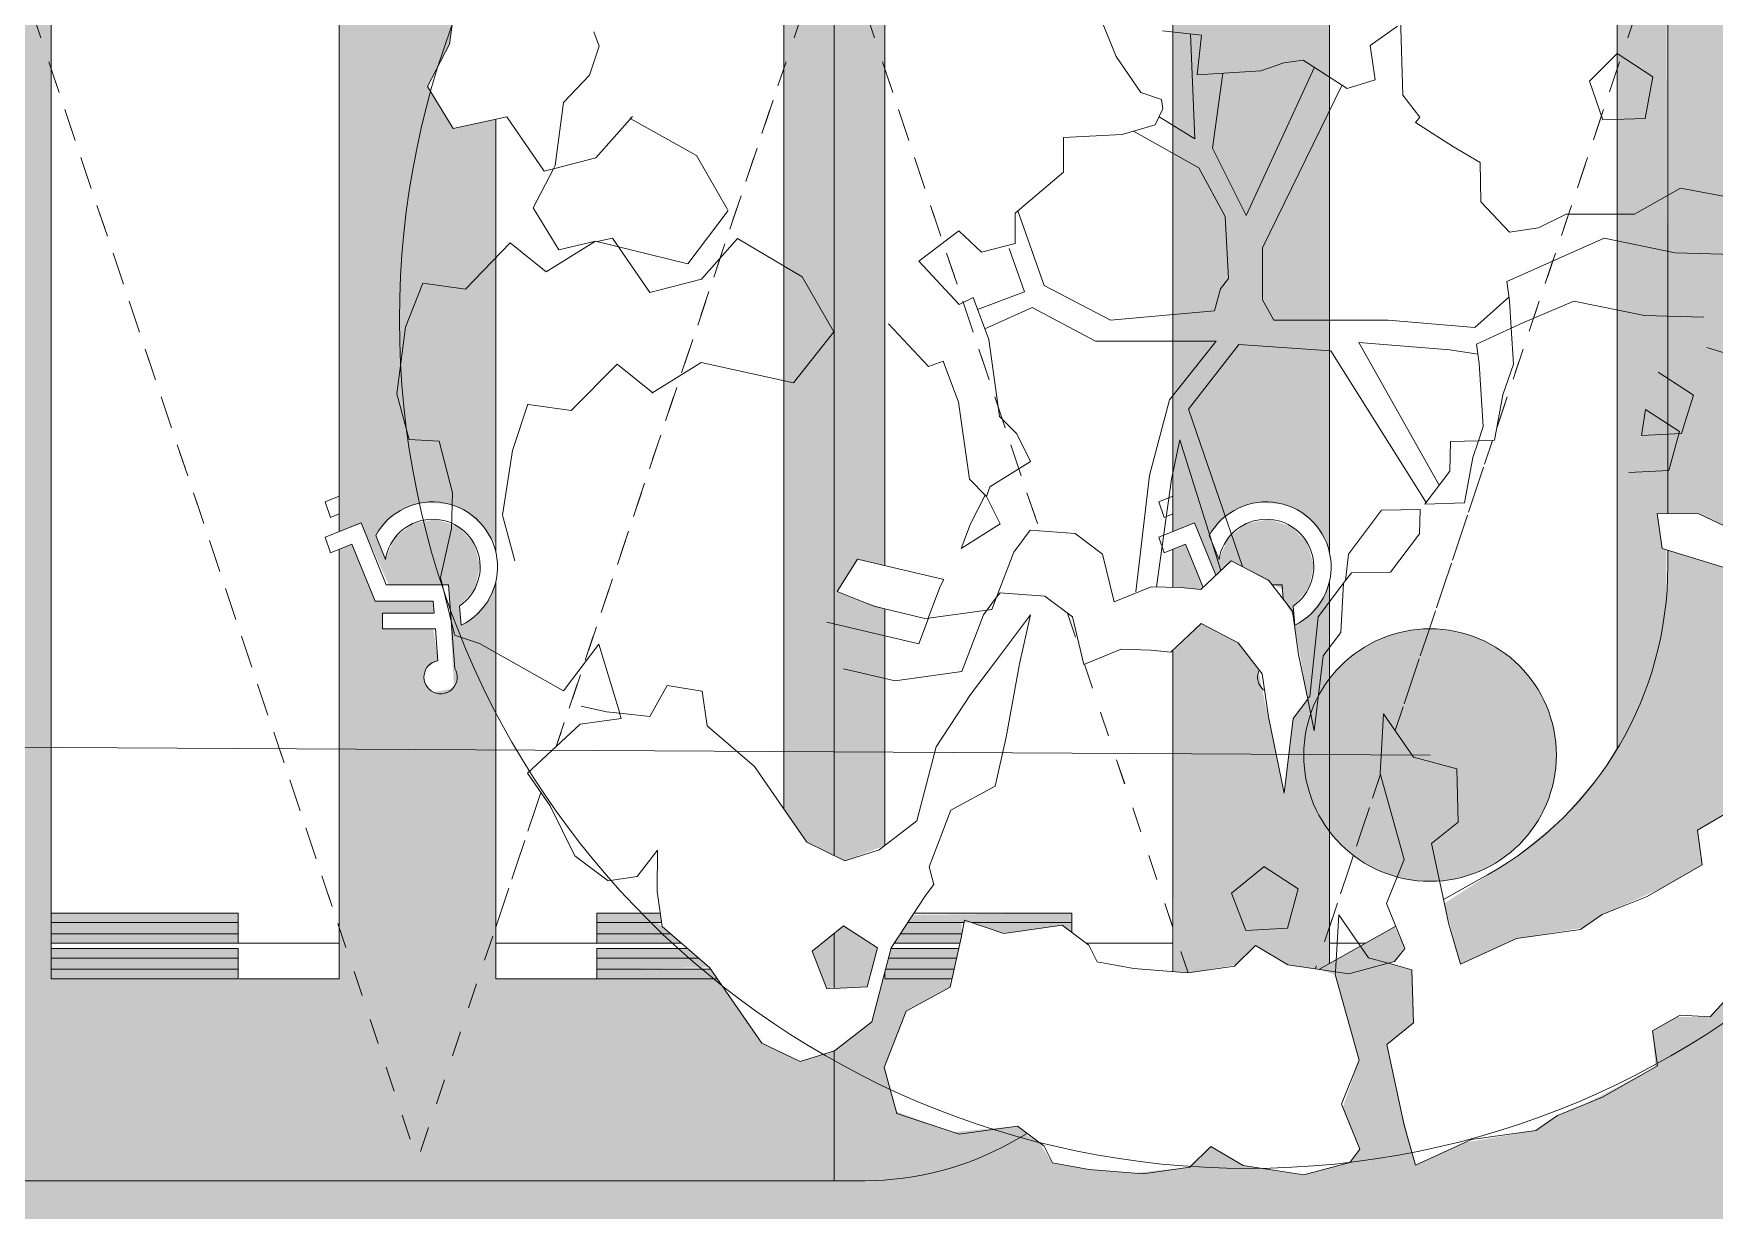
# Model space of a CAD drawing. Header units: metres. Extents: x 3856 to 4207, y -1118 to -691.
# Drawn here: x 3999.14 to 4005.79, y -1014.14 to -1009.48 of the extents above; entities that cross this region are included whole.
import ezdxf

# ---------------------------------------------------------------- set-up
doc = ezdxf.new("R2010")
doc.units = ezdxf.units.M
doc.linetypes.add('IMPORT-Trazo', pattern=[0.006, 0.003, -0.003])
doc.linetypes.add('Trazo', pattern=[0.006, 0.003, -0.003])
for name, color, linetype, lineweight in [('_Hidden Lines_', 7, 'Trazo', 9), ('Floors', 7, 'Continuous', 9), ('Parking', 7, 'Continuous', 9), ('Planting', 7, 'Continuous', 9), ('Surface Pattern', 7, 'Continuous', 9), ('Text Notes', 7, 'Continuous', 9)]:
    doc.layers.add(name, color=color, linetype=linetype, lineweight=lineweight)
doc.layers.add('ROA-E00-URB-A101-MASTER_PLAN cambio estaciomientos_dwg', color=7, linetype='Continuous', lineweight=9, true_color=0x767676)
doc.layers.add('Tallo', color=7, linetype='Continuous', lineweight=9, true_color=0x887568)

# ---------------------------------------------------------------- blocks, each defined once
blk = doc.blocks.new('M_RPC Árbol - Caducifolio - Chopo de Lombardía - 12_2 metros-V104-IMPLANTACIÓN - KIT COMERCIAL')
at = {"layer": 'Planting'}
for p, q in [((-3.1564, 1.3491), (-3.1898, 1.0999)), ((0.5753, 1.2076), (0.5842, 0.8979)), ((-2.5969, 1.0924), (-2.6187, 1.149)), ((-0.5507, 1.0507), (-0.6088, 1.1944)), ((-0.3668, 1.1524), (-0.2128, 1.1361)), ((-0.2128, 1.1361), (-0.2295, 0.9786)), ((0.4551, 1.0946), (0.5626, 1.171)), ((-3.1898, 1.0999), (-3.2763, 0.9328)), ((-2.6357, 0.9773), (-2.5969, 1.0924)), ((0.4741, 0.959), (0.4551, 1.0946)), ((-0.4529, 0.909), (-0.5507, 1.0507)), ((0.0227, 0.9945), (0.1136, 1.0263)), ((0.1136, 1.0263), (0.1903, 1.0371)), ((0.1903, 1.0371), (0.3632, 0.9241)), ((1.323, 0.9531), (1.4325, 1.0626)), ((1.4325, 1.0626), (1.5733, 0.9712)), ((-3.2763, 0.9328), (-3.1752, 0.7661)), ((-2.7382, 0.8688), (-2.6357, 0.9773)), ((-0.2295, 0.9786), (0.0227, 0.9945)), ((0.3632, 0.9241), (0.4741, 0.959)), ((1.3763, 0.8008), (1.323, 0.9531)), ((1.5733, 0.9712), (1.543, 0.8061)), ((-2.7716, 0.6196), (-2.7382, 0.8688)), ((-0.3712, 0.8816), (-0.4529, 0.909)), ((-0.3658, 0.8435), (-0.3712, 0.8816)), ((0.5842, 0.8979), (0.6509, 0.8114)), ((-3.1752, 0.7661), (-2.9632, 0.8119)), ((-2.9632, 0.8119), (-2.8153, 0.5975)), ((-2.6106, 0.6497), (-2.4654, 0.8143)), ((-2.4654, 0.8143), (-2.4745, 0.8052)), ((-2.4745, 0.8052), (-2.2115, 0.6588)), ((-0.396, 0.7809), (-0.3658, 0.8435)), ((0.6509, 0.8114), (0.6345, 0.7897)), ((1.543, 0.8061), (1.3763, 0.8008)), ((-0.7586, 0.73), (-0.5269, 0.7431)), ((-0.5269, 0.7431), (-0.396, 0.7809)), ((0.6345, 0.7897), (0.7842, 0.6941)), ((-0.759, 0.5939), (-0.7586, 0.73)), ((0.7842, 0.6941), (0.8903, 0.6313)), ((-2.858, 0.4524), (-2.7781, 0.607)), ((-2.8153, 0.5975), (-2.7781, 0.607)), ((-2.7781, 0.607), (-2.6106, 0.6497)), ((-2.7781, 0.607), (-2.7716, 0.6196)), ((-2.2115, 0.6588), (-2.0895, 0.446)), ((0.8903, 0.6313), (0.8927, 0.4761)), ((-0.9502, 0.4309), (-0.759, 0.5939)), ((0.8927, 0.4761), (1.0069, 0.3561)), ((1.5017, 0.4264), (1.6828, 0.5301)), ((1.6828, 0.5301), (1.8606, 0.4974)), ((-2.757, 0.2858), (-2.858, 0.4524)), ((-2.0867, 0.4412), (-2.2456, 0.2307)), ((-0.9505, 0.3102), (-0.9502, 0.4309)), ((1.1214, 0.3722), (1.2306, 0.4264)), ((1.2306, 0.4264), (1.5017, 0.4264)), ((-1.3323, 0.2412), (-1.1739, 0.3606)), ((-1.1739, 0.3606), (-1.0841, 0.276)), ((1.0069, 0.3561), (1.1214, 0.3722)), ((-2.9499, 0.3134), (-3.1265, 0.1304)), ((-2.8064, 0.1989), (-2.9499, 0.3134)), ((-2.6115, 0.3204), (-2.8064, 0.1989)), ((-2.6115, 0.3204), (-2.757, 0.2858)), ((-2.2456, 0.2307), (-2.6115, 0.3204)), ((-2.5449, 0.3315), (-2.6046, 0.3187)), ((-2.397, 0.1171), (-2.5449, 0.3315)), ((-2.0502, 0.3305), (-2.1924, 0.1694)), ((-1.7933, 0.1785), (-2.0502, 0.3305)), ((-1.0841, 0.276), (-0.9505, 0.3102)), ((1.3806, 0.3315), (0.9955, 0.1601)), ((1.6627, 0.2734), (1.3806, 0.3315)), ((1.895, 0.2675), (1.6627, 0.2734)), ((-1.1719, 0.0693), (-1.3323, 0.2412)), ((-3.2946, 0.1538), (-3.3643, -0.0206)), ((-3.1265, 0.1304), (-3.2946, 0.1538)), ((-2.1924, 0.1694), (-2.397, 0.1171)), ((-1.6685, -0.0392), (-1.7933, 0.1785)), ((0.9955, 0.1601), (1.0062, 0.0839)), ((-1.1173, 0.0965), (-1.1719, 0.0693)), ((-1.055, -0.0697), (-1.1173, 0.0965)), ((1.0062, 0.0839), (1.013, -0.0249)), ((1.0589, -0.0038), (1.2608, 0.0829)), ((1.2608, 0.0829), (1.5415, 0.0251)), ((1.5415, 0.0251), (1.7759, 0.0192)), ((-3.3643, -0.0206), (-3.398, -0.284)), ((-1.8278, -0.2415), (-1.6685, -0.0392)), ((-1.4517, -0.0068), (-1.2931, -0.1767)), ((1.013, -0.0249), (0.8761, -0.0878)), ((1.013, -0.0249), (1.0589, -0.0038)), ((1.0219, -0.1666), (1.013, -0.0249)), ((-1.0122, -0.3747), (-1.055, -0.0697)), ((0.8761, -0.0878), (0.8868, -0.164)), ((1.7881, -0.1016), (2.1572, -0.2144)), ((-2.7082, -0.3499), (-2.5256, -0.1673)), ((-2.5256, -0.1673), (-2.3843, -0.28)), ((-2.3881, -0.2814), (-2.1932, -0.1599)), ((-2.1932, -0.1599), (-1.8278, -0.2415)), ((-1.2931, -0.1767), (-1.2354, -0.155)), ((-1.2354, -0.155), (-1.1744, -0.3177)), ((0.8868, -0.164), (0.9025, -0.4145)), ((0.9807, -0.289), (1.0219, -0.1666)), ((1.5951, -0.1982), (1.7355, -0.2902)), ((-3.398, -0.284), (-3.3489, -0.4653)), ((-2.9407, -0.5091), (-2.8792, -0.3254)), ((-2.8764, -0.3265), (-2.7082, -0.3499)), ((-1.1744, -0.3177), (-1.1316, -0.6226)), ((0.9476, -0.4686), (0.9807, -0.289)), ((1.7355, -0.2902), (1.687, -0.4418)), ((-0.9442, -0.4429), (-1.0122, -0.3747)), ((1.5288, -0.4501), (1.5452, -0.3463)), ((1.5452, -0.3463), (1.6792, -0.4333)), ((-3.3489, -0.4653), (-3.2302, -0.4721)), ((-0.8899, -0.5519), (-0.9442, -0.4429)), ((0.9025, -0.4145), (0.8837, -0.4704)), ((1.687, -0.4418), (1.5288, -0.4501)), ((1.6792, -0.4333), (1.6378, -0.5876)), ((-3.2302, -0.4721), (-3.1779, -0.6764)), ((-2.9797, -0.7644), (-2.9407, -0.5091)), ((0.7731, -0.4736), (0.7701, -0.5907)), ((0.8837, -0.4704), (0.7731, -0.4736)), ((0.8613, -0.5369), (0.8837, -0.4704)), ((0.8837, -0.4704), (0.9476, -0.4686)), ((-1.051, -0.6523), (-0.8899, -0.5519)), ((0.7701, -0.5907), (0.6717, -0.7211)), ((0.8282, -0.7165), (0.8613, -0.5369)), ((1.6378, -0.5876), (1.4784, -0.5959)), ((-1.1316, -0.6226), (-1.0636, -0.6908)), ((-1.0636, -0.6908), (-1.051, -0.6523)), ((-3.1779, -0.6764), (-3.1816, -0.8181)), ((-1.0686, -0.6858), (-1.1277, -0.7991)), ((-1.0636, -0.6908), (-1.0686, -0.6858)), ((-1.0093, -0.7998), (-1.0636, -0.6908)), ((0.6717, -0.7211), (0.8282, -0.7165)), ((-2.9307, -0.9456), (-2.9797, -0.7644)), ((0.4998, -0.7453), (0.3685, -0.9192)), ((0.6531, -0.7429), (0.4998, -0.7453)), ((0.6507, -0.8386), (0.6531, -0.7429)), ((1.7561, -0.7591), (1.5912, -0.7587)), ((1.5912, -0.7587), (1.6107, -0.8971)), ((1.9835, -0.8682), (1.7561, -0.7591)), ((-3.1816, -0.8181), (-3.225, -1.0123)), ((-1.1277, -0.7991), (-1.1644, -0.8964)), ((-1.1644, -0.8964), (-1.0093, -0.7998)), ((-0.8906, -0.8241), (-0.9562, -0.911)), ((-0.7135, -0.8381), (-0.8906, -0.8241)), ((-0.6046, -0.9199), (-0.7135, -0.8381)), ((0.5358, -0.9908), (0.6507, -0.8386)), ((-0.9562, -0.911), (-1.0238, -1.0903)), ((-0.5587, -1.1079), (-0.6046, -0.9199)), ((0.3685, -0.9192), (0.3575, -1.0236)), ((1.6107, -0.8971), (1.9798, -1.0099)), ((-1.5751, -0.9397), (-1.6545, -1.0675)), ((-1.233, -1.0201), (-1.5751, -0.9397)), ((-0.0949, -0.9455), (-0.2152, -1.0596)), ((0.0521, -1.022), (-0.0949, -0.9455)), ((0.3575, -1.0236), (0.3804, -0.9932)), ((0.3804, -0.9932), (0.5358, -0.9908)), ((-3.225, -1.0123), (-3.1698, -1.2381)), ((-1.2943, -1.1724), (-1.2471, -1.047)), ((-1.2471, -1.047), (-1.233, -1.0201)), ((-0.4114, -1.0483), (-0.5587, -1.1079)), ((-0.2942, -1.0512), (-0.4114, -1.0483)), ((-0.2152, -1.0596), (-0.2942, -1.0512)), ((0.1472, -1.1447), (0.0521, -1.022)), ((0.3575, -1.0236), (0.2491, -1.1672)), ((0.3394, -1.2291), (0.3496, -1.034)), ((-1.6545, -1.0675), (-1.5101, -1.125)), ((-1.5101, -1.125), (-1.3085, -1.1744)), ((-1.0764, -1.1591), (-1.0241, -1.0898)), ((-1.0241, -1.0898), (-1.0423, -1.1381)), ((-1.0238, -1.0903), (-1.01, -1.072)), ((-1.01, -1.072), (-0.8329, -1.086)), ((-0.8329, -1.086), (-0.724, -1.1679)), ((-1.3312, -1.2739), (-1.6957, -1.1883)), ((-1.2934, -1.1734), (-1.3312, -1.2739)), ((-1.3085, -1.1744), (-1.2943, -1.1724)), ((-1.0423, -1.1381), (-1.2934, -1.1734)), ((-1.1611, -1.3839), (-1.0764, -1.1591)), ((-0.8895, -1.1599), (-1.0284, -1.3441)), ((-0.9328, -1.3542), (-0.8895, -1.1599)), ((-0.724, -1.1679), (-0.6782, -1.3558)), ((-0.3346, -1.3075), (-0.2143, -1.1934)), ((-0.2143, -1.1934), (-0.0673, -1.27)), ((0.1713, -1.3162), (0.1472, -1.1447)), ((0.2491, -1.1672), (0.2156, -1.4829)), ((-3.1694, -1.2397), (-3.0706, -1.2728)), ((0.2694, -1.3219), (0.3394, -1.2291)), ((-3.0706, -1.2728), (-2.7379, -1.4612)), ((-2.7379, -1.4612), (-2.5979, -1.2757)), ((-2.5979, -1.2757), (-2.5154, -1.5497)), ((-0.6782, -1.3558), (-0.5308, -1.2962)), ((-0.5308, -1.2962), (-0.4136, -1.2992)), ((-0.4136, -1.2992), (-0.3346, -1.3075)), ((-0.0673, -1.27), (0.0278, -1.3927)), ((0.2076, -1.4935), (0.1713, -1.3162)), ((0.2332, -1.6185), (0.2694, -1.3219)), ((-1.6296, -1.3729), (-1.425, -1.421)), ((-1.425, -1.421), (-1.1611, -1.3839)), ((-1.0284, -1.3441), (-1.1277, -1.4756)), ((-0.9863, -1.6439), (-0.9328, -1.3542)), ((0.0278, -1.3927), (0.0519, -1.5642)), ((-2.3286, -1.4401), (-2.396, -1.5622)), ((-2.1896, -1.4614), (-2.3286, -1.4401)), ((-2.1703, -1.5986), (-2.1896, -1.4614)), ((-2.5677, -1.5441), (-2.6686, -1.5217)), ((-1.1277, -1.4756), (-1.2635, -1.6828)), ((0.15, -1.5698), (0.2076, -1.4935)), ((0.2156, -1.4829), (0.2072, -1.4913)), ((0.2076, -1.4935), (0.2332, -1.6185)), ((-2.6723, -1.5931), (-2.8806, -1.787)), ((-2.5106, -1.5704), (-2.6723, -1.5931)), ((-2.5154, -1.5497), (-2.5677, -1.5441)), ((-2.396, -1.5622), (-2.5169, -1.5495)), ((-2.5169, -1.5495), (-2.5106, -1.5704)), ((0.0519, -1.5642), (0.1138, -1.8665)), ((0.1138, -1.8665), (0.15, -1.5698)), ((0.5081, -1.5515), (0.4943, -1.7886)), ((0.6264, -1.723), (0.5081, -1.5515)), ((-1.9827, -1.7604), (-2.1703, -1.5986)), ((-1.0297, -1.8381), (-0.9863, -1.6439)), ((-1.2635, -1.6828), (-1.3401, -1.9758)), ((0.7978, -1.7694), (0.6264, -1.723)), ((-2.8806, -1.787), (-2.7918, -1.9156)), ((-1.894, -1.889), (-1.9827, -1.7604)), ((0.4943, -1.7886), (0.5891, -2.128)), ((0.8039, -1.9802), (0.7978, -1.7694)), ((-1.2047, -1.9333), (-1.0297, -1.8381)), ((-2.7918, -1.9156), (-2.6934, -2.1135)), ((-1.7756, -2.0606), (-1.894, -1.889)), ((-1.3401, -1.9758), (-1.4888, -2.0908)), ((-1.291, -2.1571), (-1.2047, -1.9333)), ((0.6981, -2.0657), (0.8039, -1.9802)), ((1.8594, -1.9495), (1.7504, -2.0118)), ((-1.6241, -2.1333), (-1.7756, -2.0606)), ((1.7504, -2.0118), (1.7698, -2.1502)), ((-2.6934, -2.1135), (-2.5617, -2.2125)), ((-2.4462, -2.1963), (-2.3668, -2.0911)), ((-2.3668, -2.0911), (-2.3672, -2.2558)), ((-1.4888, -2.0908), (-1.6241, -2.1333)), ((0.5891, -2.128), (0.5194, -2.3024)), ((0.7666, -2.3853), (0.6981, -2.0657)), ((-1.272, -2.2273), (-1.291, -2.1571)), ((0.0334, -2.158), (-0.0941, -2.2613)), ((0.1693, -2.2441), (0.0346, -2.1566)), ((1.7698, -2.1502), (1.5518, -2.2749)), ((-2.5617, -2.2125), (-2.4462, -2.1963)), ((-2.3672, -2.2558), (-2.3477, -2.3941)), ((-1.3051, -2.2711), (-1.272, -2.2273)), ((-0.0941, -2.2613), (-0.0372, -2.4096)), ((0.1273, -2.4009), (0.1693, -2.2441)), ((-1.4409, -2.4784), (-1.3051, -2.2711)), ((0.5194, -2.3024), (0.5915, -2.4804)), ((1.5518, -2.2749), (1.3736, -2.347)), ((-2.3477, -2.3941), (-2.1601, -2.5559)), ((-1.7536, -2.4922), (-1.6295, -2.3917)), ((-1.6295, -2.3917), (-1.4956, -2.4787)), ((-1.1507, -2.3689), (-1.1637, -2.4394)), ((-0.9948, -2.4212), (-1.1507, -2.3689)), ((-0.7639, -2.3887), (-0.9948, -2.4212)), ((-0.6585, -2.468), (-0.7639, -2.3887)), ((0.3306, -2.3478), (0.3175, -2.5736)), ((0.4482, -2.5183), (0.3306, -2.3478)), ((0.8123, -2.5435), (0.7666, -2.3853)), ((1.3736, -2.347), (1.2876, -2.4061)), ((-1.1637, -2.4394), (-1.2071, -2.6336)), ((-0.0372, -2.4096), (0.1273, -2.4009)), ((1.0336, -2.4418), (0.8123, -2.5435)), ((1.2876, -2.4061), (1.0336, -2.4418)), ((-1.6964, -2.6413), (-1.7536, -2.4922)), ((-1.4956, -2.4787), (-1.5369, -2.633)), ((-1.5175, -2.7713), (-1.4409, -2.4784)), ((-0.6257, -2.5339), (-0.6585, -2.468)), ((0.0011, -2.4693), (-0.0815, -2.5515)), ((0.1296, -2.5454), (0.0011, -2.4693)), ((0.5264, -2.5395), (0.4482, -2.5183)), ((0.5915, -2.4804), (0.5518, -2.5331)), ((-2.1601, -2.5559), (-2.0714, -2.6846)), ((-0.4806, -2.5606), (-0.6257, -2.5339)), ((-0.2663, -2.5775), (-0.4806, -2.5606)), ((-0.0815, -2.5515), (-0.2663, -2.5775)), ((0.3174, -2.574), (0.1296, -2.5454)), ((0.3169, -2.5841), (0.3174, -2.574)), ((0.4117, -2.9235), (0.3169, -2.5841)), ((0.3175, -2.5736), (0.3701, -2.5817)), ((0.3701, -2.5817), (0.5264, -2.5395)), ((0.5518, -2.5331), (0.5272, -2.5397)), ((0.5272, -2.5397), (0.6203, -2.5649)), ((0.6203, -2.5649), (0.6264, -2.7758)), ((-1.5369, -2.633), (-1.6964, -2.6413)), ((-1.2071, -2.6336), (-1.3821, -2.7288)), ((1.8007, -2.7518), (1.9231, -2.617)), ((-2.0714, -2.6846), (-1.9531, -2.8561)), ((-1.6662, -2.8863), (-1.5175, -2.7713)), ((-1.3821, -2.7288), (-1.4685, -2.9526)), ((0.6264, -2.7758), (0.5207, -2.8612)), ((1.573, -2.8074), (1.682, -2.745)), ((1.682, -2.745), (1.8007, -2.7518)), ((-1.9531, -2.8561), (-1.8015, -2.9288)), ((1.5924, -2.9457), (1.573, -2.8074)), ((-1.8015, -2.9288), (-1.6662, -2.8863)), ((0.342, -3.0979), (0.4117, -2.9235)), ((0.5207, -2.8612), (0.5891, -3.1808)), ((-1.4685, -2.9526), (-1.4194, -3.1338)), ((1.3744, -3.0704), (1.5924, -2.9457)), ((0.4141, -3.276), (0.342, -3.0979)), ((1.1961, -3.1425), (1.3744, -3.0704)), ((-1.4194, -3.1338), (-1.1723, -3.2167)), ((-1.1723, -3.2167), (-0.9413, -3.1842)), ((-0.9413, -3.1842), (-0.8359, -3.2635)), ((0.5891, -3.1808), (0.6349, -3.339)), ((1.1102, -3.2016), (1.1961, -3.1425)), ((0.6349, -3.339), (0.8562, -3.2373)), ((0.8562, -3.2373), (1.1102, -3.2016)), ((-0.8359, -3.2635), (-0.8031, -3.3294)), ((-0.2589, -3.347), (-0.1763, -3.2649)), ((-0.1763, -3.2649), (-0.0478, -3.3409)), ((0.3744, -3.3286), (0.4141, -3.276)), ((-0.8031, -3.3294), (-0.6581, -3.3561)), ((-0.6581, -3.3561), (-0.4437, -3.373)), ((-0.4437, -3.373), (-0.2589, -3.347)), ((-0.0478, -3.3409), (0.1928, -3.3776)), ((0.1928, -3.3776), (0.3744, -3.3286))]:
    blk.add_line(p, q, dxfattribs=at)
for start, end in [(0, 180), (180, 360)]:
    blk.add_arc((-0.0275, 0.0085), 3.3603, start, end, dxfattribs=at)
at = {"layer": 'Tallo'}
for p, q in [((-0.2564, 1.1407), (-0.2388, 0.7258)), ((0.234, 1.0085), (-0.0365, 0.4223)), ((-0.1688, 0.6882), (-0.1288, 0.9856)), ((0.0283, 0.2943), (0.3436, 0.9385)), ((-0.2388, 0.7258), (-0.381, 0.812)), ((-0.4819, 0.7561), (-0.2229, 0.6109)), ((-0.0365, 0.4223), (-0.1688, 0.6882)), ((-0.2229, 0.6109), (-0.119, 0.4176)), ((-0.8359, 0.1448), (-0.9394, 0.4401)), ((-0.119, 0.4176), (-0.106, 0.1726)), ((-0.9739, 0.2915), (-0.9135, 0.1193)), ((0.0283, 0.0877), (0.0283, 0.2943)), ((-0.5724, 0.0077), (-0.8359, 0.1448)), ((-0.106, 0.1726), (-0.1371, 0.1314)), ((-0.9135, 0.1193), (-1.0997, 0.0495)), ((-0.1371, 0.1314), (-0.1609, 0.0442)), ((0.0741, 0.0066), (0.0283, 0.0877)), ((1.0041, 0.0985), (0.8691, -0.0217)), ((-1.0708, -0.0277), (-0.8827, 0.0575)), ((-0.8827, 0.0575), (-0.6319, -0.0758)), ((-0.1609, 0.0442), (-0.5724, 0.0077)), ((0.526, 0.0066), (0.0741, 0.0066)), ((0.8691, -0.0217), (0.526, 0.0066)), ((-0.6319, -0.0758), (-0.1542, -0.0758)), ((-0.1542, -0.0758), (-0.3391, -0.3082)), ((-0.2642, -0.3458), (-0.0644, -0.0892)), ((-0.0644, -0.0892), (0.2989, -0.1144)), ((0.2989, -0.1144), (0.6766, -0.7146)), ((0.4096, -0.0813), (0.7699, -0.1109)), ((0.7286, -0.6456), (0.4096, -0.0813)), ((0.7699, -0.1109), (0.8817, -0.128)), ((-0.3391, -0.3082), (-0.4191, -0.6076)), ((-0.0504, -0.9686), (-0.2642, -0.3458)), ((-0.3316, -0.6231), (-0.2985, -0.4673)), ((-0.2985, -0.4673), (-0.1358, -0.9842)), ((-0.4191, -0.6076), (-0.4733, -1.0692)), ((-0.3915, -1.0488), (-0.3316, -0.6231))]:
    blk.add_line(p, q, dxfattribs=at)
blk = doc.blocks.new('Cour Parqueadero verde - 5_00x3_30 PMR-V548-IMPLANTACIÓN - KIT COMERCIAL')
at = {"layer": 'Parking', "true_color": 0xc1ce84}
h = blk.add_hatch(color=53, dxfattribs=at)
h.paths.add_polyline_path([(1.6454, 2.5), (-1.6546, 2.5), (-1.6546, 1.9859), (-1.5198, 2.0283), (-1.3683, 1.9555), (-1.192, 1.7), (-0.3146, 1.7), (-0.3146, 0.1291), (-0.281, 0.2052), (-0.2325, 0.2628), (-0.2064, 0.282), (-0.1776, 0.3003), (-0.1718, 0.2244), (-0.2325, 0.155), (-0.253, 0.0651), (-0.2285, -0.0238), (-0.1649, -0.0905), (-0.0772, -0.119), (0.0136, -0.1026), (0.0858, -0.0449), (0.122, 0.0397), (0.1606, -0.0554), (0.1091, -0.1186), (0.0532, -0.158), (0.0136, -0.1743), (-0.0308, -0.1847), (-0.1228, -0.1806), (-0.1649, -0.1661), (-0.2008, -0.1471), (-0.2654, -0.0905), (-0.2692, -0.0864), (-0.3146, -0.0206), (-0.3146, -1.703), (-0.1461, -1.6667), (-0.0451, -1.8333), (-0.1315, -2.0005), (-0.1649, -2.2497), (-0.2674, -2.3581), (-0.3146, -2.5), (0.3054, -2.5), (0.3054, -0.0705), (0.2172, -0.1017), (0.1091, 0.14), (-0.128, 0.14), (-0.1491, 0.545), (-0.1455, 0.5502), (-0.0687, 0.5658), (-0.0431, 0.5447), (-0.031, 0.5041), (-0.0403, 0.4722), (-0.0436, 0.4663), (-0.0856, 0.4408), (-0.0676, 0.314), (0.1331, 0.314), (0.1331, 0.2523), (-0.0712, 0.2523), (-0.0676, 0.2052), (0.1627, 0.2052), (0.2545, -0.0206), (0.3054, -0.0003), (0.3054, 1.7), (1.4454, 1.7), (1.4454, -2.5), (1.6454, -2.5), (1.6454, 2.2261)])
h.paths.add_polyline_path([(-1.6249, 1.7408), (-1.6546, 1.7324), (-1.6546, 1.5213), (-1.5677, 1.5917), (-1.6217, 1.7324)])
h.paths.add_polyline_path([(-1.6546, 1.2123), (-1.6546, -2.5), (-1.4546, -2.5), (-1.4546, 1.0279), (-1.5457, 1.16), (-1.6249, 1.1981)])
at = {"layer": 'Parking', "true_color": 0xc0c0c0}
for points in [[(-0.7146, 1.7), (-1.192, 1.7), (-1.1612, 1.6626), (-0.7146, 1.6626)], [(1.4454, 1.6626), (1.4454, 1.7), (0.7054, 1.7), (0.7054, 1.6626)], [(-0.7146, 1.6626), (-1.1612, 1.6554), (-1.1181, 1.6182), (-0.7146, 1.6182), (-0.7146, 1.6554)], [(-0.7146, 1.6182), (-1.1181, 1.6182), (-1.0738, 1.58), (-0.7146, 1.58)], [(1.4454, 1.6626), (0.7054, 1.6626), (0.7054, 1.6182), (1.4454, 1.6182)], [(1.4454, 1.6182), (0.7054, 1.6182), (0.7054, 1.58), (1.4454, 1.58)]]:
    blk.add_hatch(color=9, dxfattribs=at).paths.add_polyline_path(points)
at = {"layer": '_Hidden Lines_'}
for p, q in [((-0.4933, 0.9626), (-0.0046, 2.42)), ((1.6454, -2.5), (-0.0046, 2.42)), ((-1.6546, -2.5), (-0.5543, 0.7808))]:
    blk.add_line(p, q, dxfattribs=at)
at = {"layer": 'Parking'}
for p, q in [((1.6454, 2.5), (-1.6546, 2.5)), ((-1.6546, 2.5), (-1.6546, 1.9859)), ((-1.6546, 1.7392), (-1.6546, 1.5213)), ((-0.7146, 1.7), (-1.192, 1.7)), ((-0.7146, 1.7), (-0.7146, 1.6626)), ((-0.7146, 1.7), (-0.3146, 1.7)), ((-0.3146, 1.7), (-0.3146, 0.1286)), ((0.3054, -0.0003), (0.3054, 1.7)), ((0.3054, 1.7), (0.7011, 1.7)), ((0.7054, 1.6626), (0.7054, 1.7)), ((1.4454, 1.7), (0.7054, 1.7)), ((1.4454, 1.7), (1.4454, 1.6626)), ((-0.7146, 1.6626), (-1.1662, 1.6626)), ((-0.7146, 1.6182), (-1.1181, 1.6182)), ((-0.7146, 1.6626), (-0.7146, 1.6182)), ((-0.7146, 1.6182), (-0.7146, 1.58)), ((0.7054, 1.6182), (0.7054, 1.6626)), ((1.4454, 1.6626), (0.7054, 1.6626)), ((0.7054, 1.58), (0.7054, 1.6182)), ((1.4454, 1.6182), (0.7054, 1.6182)), ((1.4454, 1.6626), (1.4454, 1.6182)), ((1.4454, 1.6182), (1.4454, 1.58)), ((-0.7146, 1.58), (-1.0738, 1.58)), ((1.4454, 1.58), (0.7054, 1.58)), ((1.4454, 1.58), (1.4454, -2.5)), ((-1.6546, 1.2123), (-1.6546, -2.5)), ((-1.4546, -2.5), (-1.4546, 1.0279)), ((-0.1533, 0.4722), (-0.128, 0.14)), ((-0.0759, 0.314), (-0.0856, 0.4408)), ((-0.1718, 0.2244), (-0.1776, 0.3003)), ((0.1331, 0.314), (-0.0759, 0.314)), ((0.1331, 0.2523), (0.1331, 0.314)), ((-0.0676, 0.2052), (-0.0712, 0.2523)), ((-0.0712, 0.2523), (0.1331, 0.2523)), ((0.1627, 0.2052), (-0.0676, 0.2052)), ((0.2545, -0.0206), (0.1627, 0.2052)), ((-0.128, 0.14), (0.1189, 0.14)), ((0.1189, 0.14), (0.2186, -0.1052)), ((-0.3146, 0.0113), (-0.3146, -1.703)), ((0.1606, -0.0554), (0.122, 0.0397)), ((0.3399, 0.0135), (0.2545, -0.0206)), ((0.361, -0.0482), (0.3399, 0.0135)), ((0.2186, -0.1052), (0.361, -0.0482)), ((0.3054, -2.5), (0.3054, -0.0705)), ((-1.6546, -2.5), (-1.4546, -2.5)), ((-0.3146, -2.5), (0.3054, -2.5)), ((1.4454, -2.5), (1.6454, -2.5))]:
    blk.add_line(p, q, dxfattribs=at)
for centre, radius, start, end in [((-0.0965, 0.5059), 0.066, 279.52961, 210.67771), ((-0.0965, 0.5059), 0.066, 79.66107, 137.89069), ((-0.0965, 0.5059), 0.066, 279.52961, 323.20183), ((-0.0644, 0.0693), 0.2573, 116.09402, 331.00806), ((-0.0644, 0.0693), 0.1887, 124.68421, 350.97943)]:
    blk.add_arc(centre, radius, start, end, dxfattribs=at)
blk = doc.blocks.new('Cour Parqueadero verde - 5_00x3_30 PMR-V560-IMPLANTACIÓN - KIT COMERCIAL')
at = {"layer": 'Parking', "true_color": 0xc1ce84}
h = blk.add_hatch(color=53, dxfattribs=at)
h.paths.add_polyline_path([(1.6454, 2.5), (1.403, 2.4938), (1.2836, 2.4753), (1.1667, 2.4447), (1.0536, 2.4023), (0.8814, 2.3127), (0.92, 2.2837), (1.1751, 2.308), (1.4, 2.2261), (1.4454, 2.0477), (1.3608, 1.8283), (1.1858, 1.7331), (1.1858, 1.7), (1.4454, 1.7), (1.4515, 1.7), (1.4962, 1.8708), (1.6454, 1.9859), (1.6454, 2.4938)])
h.paths.add_polyline_path([(1.6454, 1.7392), (1.5156, 1.7324), (1.4748, 1.5778), (1.6082, 1.4912), (1.6454, 1.5213), (1.6454, 1.7324)])
h.paths.add_polyline_path([(0.245, 1.6769), (0.054, 1.6448), (-0.0225, 1.5688), (-0.1509, 1.6448), (-0.2733, 1.6635), (-0.3146, 1.6403), (-0.3146, 0.1291), (-0.2884, 0.1935), (-0.229, 0.2663), (-0.1926, 0.2907), (-0.1776, 0.3003), (-0.1718, 0.2244), (-0.2325, 0.155), (-0.253, 0.0651), (-0.2285, -0.0238), (-0.1649, -0.0905), (-0.0772, -0.119), (0.0136, -0.1026), (0.0858, -0.0449), (0.122, 0.0397), (0.1606, -0.0554), (0.1091, -0.1186), (0.046, -0.1621), (0.0008, -0.1782), (-0.0308, -0.1847), (-0.1228, -0.1806), (-0.1685, -0.1646), (-0.2008, -0.1471), (-0.2483, -0.1084), (-0.2957, -0.0423), (-0.3146, 0.0113), (-0.3146, -2.5), (0.3054, -2.5), (0.3054, -0.0705), (0.2186, -0.1052), (0.1342, 0.1024), (0.0736, 0.045), (-0.1294, 0.159), (-0.1324, 0.1975), (-0.1718, 0.2673), (-0.229, 0.593), (-0.1713, 0.6693), (-0.1352, 0.9659), (-0.0309, 0.4687), (0.046, 0.3694), (0.1938, 0.2937), (0.3054, 0.407), (0.3014, 1.6725)])
h.paths.add_polyline_path([(1.6028, 1.2328), (1.4454, 1.1733), (1.4454, 0.235), (1.5538, 0.1985), (1.6331, 0.167), (1.5538, 0.0392), (1.4454, 0.0646), (1.4454, -2.5), (1.6454, -2.5), (1.6454, 1.2123), (1.6082, 1.2302)])
h.paths.add_polyline_path([(-1.4546, 0.788), (-1.5205, 0.6657), (-1.6058, 0.4342), (-1.6491, 0.1914), (-1.6491, 0.0018), (-1.632, -0.0034), (-1.6126, -0.1418), (-1.6546, -0.1418), (-1.6491, -2.5), (-1.4546, -2.5), (-1.4546, 0.775)])
h.paths.add_polyline_path([(0.1938, 0.159), (0.1892, 0.14), (0.2545, -0.0206), (0.3054, -0.0003), (0.3054, 0.1499), (0.2545, 0.1526)])
at = {"layer": 'Parking', "true_color": 0xc0c0c0}
for points in [[(1.4454, 1.7), (1.1784, 1.7), (1.17, 1.6626), (1.4417, 1.6626), (1.4454, 1.6768)], [(1.4196, 1.6182), (1.1601, 1.6182), (1.1516, 1.58), (1.4201, 1.58), (1.4301, 1.6182)], [(1.4417, 1.6626), (1.17, 1.6626), (1.1601, 1.6182), (1.4301, 1.6182)]]:
    blk.add_hatch(color=9, dxfattribs=at).paths.add_polyline_path(points)
at = {"layer": '_Hidden Lines_'}
for p, q in [((0.6546, 0.4544), (0.2447, 1.6769)), ((-0.5175, 0.8906), (-0.259, 1.6613)), ((-0.9609, -0.4318), (-0.5754, 0.7177)), ((0.7223, 0.2526), (0.6634, 0.4282)), ((1.6454, -2.5), (0.8317, -0.0735)), ((-1.6546, -2.5), (-0.9786, -0.4843))]:
    blk.add_line(p, q, dxfattribs=at)
at = {"layer": 'Parking'}
for p, q in [((0.3054, 0.3996), (0.3054, 1.6722)), ((1.4454, 1.7), (1.1784, 1.7)), ((1.4454, 1.7), (1.4454, 1.6768)), ((-0.3146, 1.6403), (-0.3146, 0.1286)), ((1.4301, 1.6182), (1.1601, 1.6182)), ((1.4417, 1.6626), (1.17, 1.6626)), ((1.4209, 1.58), (1.1516, 1.58)), ((1.4454, 1.1733), (1.4454, 0.235)), ((-1.4546, -2.5), (-1.4546, 0.788)), ((-0.1718, 0.2244), (-0.1776, 0.3003)), ((-0.1324, 0.1975), (-0.128, 0.14)), ((-0.128, 0.14), (-0.0878, 0.14)), ((0.2545, -0.0206), (0.1849, 0.1506)), ((0.3054, -0.0003), (0.3054, 0.1499)), ((0.1342, 0.1024), (0.2186, -0.1052)), ((-0.3146, 0.0113), (-0.3146, -2.5)), ((0.1606, -0.0554), (0.122, 0.0397)), ((0.3399, 0.0135), (0.2545, -0.0206)), ((0.361, -0.0482), (0.3399, 0.0135)), ((1.4454, 0.0646), (1.4454, -2.5)), ((0.2186, -0.1052), (0.361, -0.0482)), ((0.3054, -2.5), (0.3054, -0.0705))]:
    blk.add_line(p, q, dxfattribs=at)
for centre, radius, start, end in [((-0.0965, 0.5059), 0.066, 337.75923, 50.54626), ((-0.0644, 0.0693), 0.2573, 116.09402, 331.00806), ((-0.0644, 0.0693), 0.1887, 124.68421, 350.97943)]:
    blk.add_arc(centre, radius, start, end, dxfattribs=at)
blk = doc.blocks.new('ROA-E00-URB-A101-MASTER_PLAN cambio estaciomientos_dwg_Cour Parqueadero verde - 5_00x3_30 PMR-V779-Master Plan - Etapa 1-7987491-IMPLANTACIÓN - KIT COMERCIAL')
at = {"layer": 'Parking', "true_color": 0xc0c0c0}
for points in [[(1.4079, 1.56), (1.1471, 1.56), (1.1424, 1.5226), (1.3834, 1.5226)], [(1.3342, 1.4782), (0.7054, 1.4782), (0.7054, 1.44), (1.3342, 1.4476), (1.3543, 1.4782)]]:
    blk.add_hatch(color=9, dxfattribs=at).paths.add_polyline_path(points)
h = blk.add_hatch(color=9, dxfattribs=at)
h.paths.add_polyline_path([(1.3834, 1.5226), (1.139, 1.5206), (1.1424, 1.4782), (1.3543, 1.4782), (1.3628, 1.4912)])
h.paths.add_polyline_path([(0.9735, 1.5206), (0.7425, 1.4882), (0.7054, 1.5161), (0.7054, 1.4782), (1.1, 1.4782)])
at = {"layer": '_Hidden Lines_', "linetype": 'IMPORT-Trazo'}
for p, q in [((-0.3146, 1.4956), (-0.5175, 0.8906)), ((0.6546, 0.4544), (0.3054, 1.4956)), ((-0.5754, 0.7177), (-0.9609, -0.4318)), ((0.7223, 0.2526), (0.6634, 0.4282)), ((1.4454, -1.9036), (0.8317, -0.0735)), ((-0.9786, -0.4843), (-1.4546, -1.9036))]:
    blk.add_line(p, q, dxfattribs=at)
at = {"layer": 'Parking'}
for p, q in [((-0.4575, 1.56), (-0.3146, 1.56)), ((0.3054, 1.56), (0.6471, 1.56)), ((1.1471, 1.56), (1.4079, 1.56)), ((1.1, 1.4782), (0.7054, 1.4782)), ((1.3543, 1.4782), (1.1312, 1.4782)), ((1.3834, 1.5226), (1.1394, 1.5226)), ((1.3293, 1.44), (0.7054, 1.44))]:
    blk.add_line(p, q, dxfattribs=at)
at = {"layer": 'Parking', "flags": 128}
for points in [[(0.7054, 1.44), (0.7054, 1.4782), (0.7054, 1.5161)], [(0.3054, -0.2105), (0.361, -0.1882), (0.3399, -0.1265), (0.3054, -0.1403)]]:
    blk.add_lwpolyline(points, dxfattribs=at)
blk = doc.blocks.new('ROA-E00-URB-A101-MASTER_PLAN cambio estaciomientos_dwg_Cour Parqueadero verde - 5_00x3_30 PMR-V779-Master Plan - Etapa 1-V682-IMPLANTACIÓN - KIT COMERCIAL')
at = {"layer": 'Parking', "true_color": 0xc0c0c0}
for points in [[(-0.7146, 1.56), (-1.0506, 1.56), (-1.0072, 1.5226), (-0.7146, 1.5226)], [(0.7054, 1.5226), (1.4454, 1.5226), (1.4454, 1.56), (0.7054, 1.56)], [(-0.7146, 1.5226), (-1.0072, 1.5226), (-0.9542, 1.4782), (-0.7146, 1.4782)], [(-0.7146, 1.4782), (-0.9714, 1.4782), (-0.9661, 1.44), (-0.7146, 1.44)], [(0.7054, 1.5226), (0.7054, 1.4782), (1.4454, 1.4782), (1.4454, 1.5226)], [(0.7054, 1.44), (1.4454, 1.44), (1.4454, 1.4782), (0.7054, 1.4782)]]:
    blk.add_hatch(color=9, dxfattribs=at).paths.add_polyline_path(points)
at = {"layer": '_Hidden Lines_', "linetype": 'IMPORT-Trazo'}
for p, q in [((-0.3146, 1.4956), (-0.4933, 0.9626)), ((1.4454, -1.9036), (0.3054, 1.4956)), ((-0.5543, 0.7808), (-1.4546, -1.9036))]:
    blk.add_line(p, q, dxfattribs=at)
at = {"layer": 'Parking'}
for p, q in [((-0.7146, 1.56), (-0.3146, 1.56)), ((0.3054, 1.56), (0.7054, 1.56)), ((-0.7146, 1.5226), (-1.0072, 1.5226)), ((-0.7146, 1.4782), (-0.9714, 1.4782)), ((1.4454, 1.5226), (0.7054, 1.5226)), ((1.4454, 1.4782), (0.7054, 1.4782)), ((1.4454, 1.44), (0.7054, 1.44))]:
    blk.add_line(p, q, dxfattribs=at)
at = {"layer": 'Parking', "flags": 128}
for points in [[(-1.0506, 1.56), (-0.7146, 1.56), (-0.7146, 1.5226), (-0.7146, 1.4782), (-0.7146, 1.44), (-0.9661, 1.44)], [(0.7054, 1.44), (0.7054, 1.4782), (0.7054, 1.5226), (0.7054, 1.56), (1.4454, 1.56)], [(0.3054, -0.2105), (0.361, -0.1882), (0.3399, -0.1265), (0.3054, -0.1403)]]:
    blk.add_lwpolyline(points, dxfattribs=at)
blk = doc.blocks.new('ROA-E00-URB-A101-MASTER_PLAN cambio estaciomientos_dwg-7942325-IMPLANTACIÓN - KIT COMERCIAL')
at = {"rotation": 270.0000000000697}
for name, p in [('ROA-E00-URB-A101-MASTER_PLAN cambio estaciomientos_dwg_Cour Parqueadero verde - 5_00x3_30 PMR-V779-Master Plan - Etapa 1-7987491-IMPLANTACIÓN - KIT COMERCIAL', (1011.5273, 4003.9522)), ('ROA-E00-URB-A101-MASTER_PLAN cambio estaciomientos_dwg_Cour Parqueadero verde - 5_00x3_30 PMR-V779-Master Plan - Etapa 1-V682-IMPLANTACIÓN - KIT COMERCIAL', (1011.5273, 4000.6522))]:
    blk.add_blockref(name, p, dxfattribs=at)

msp = doc.modelspace()

# ---------------------------------------------------------------- hatches: boundary and pattern name
at = {"layer": 'Surface Pattern', "true_color": 0xcdcdcd}
h = msp.add_hatch(color=254, dxfattribs=at)
h.paths.add_polyline_path([(4006.6827, -1012.0454), (4006.6681, -1012.0301), (4006.3269, -1012.144), (4006.1586, -1011.9811), (4006.1349, -1011.8125), (4005.9534, -1011.6367), (4005.6068, -1011.5308), (4005.6013, -1011.7187), (4005.558, -1011.9616), (4005.4727, -1012.1931), (4005.3482, -1012.406), (4005.1882, -1012.5938), (4004.9977, -1012.7506), (4004.7224, -1012.9293), (4004.7859, -1013.1703), (4005.0071, -1013.0686), (4005.2723, -1013.0253), (4005.3482, -1012.9734), (4005.585, -1012.8676), (4005.7434, -1012.777), (4005.7239, -1012.6387), (4005.8329, -1012.5763), (4005.9579, -1012.5763), (4006.0784, -1012.447), (4006.2752, -1012.3731), (4006.4347, -1012.2901), (4006.6454, -1012.1564), (4006.6736, -1012.0723)])
h.paths.add_polyline_path([(4005.4021, -1025.1801), (4013.3368, -1020.708), (4013.5561, -1019.9789), (4013.9437, -1020.3785), (4016.6558, -1018.8539), (4012.4327, -1011.3536), (4012.2985, -1011.151), (4012.1547, -1010.9552), (4011.9521, -1010.7115), (4011.8393, -1010.5856), (4011.6449, -1010.3912), (4011.4895, -1010.2485), (4011.1174, -1009.9535), (4011.0464, -1009.9045), (4010.9077, -1009.8102), (4010.6186, -1009.639), (4010.4871, -1009.5671), (4010.2684, -1009.4612), (4010.0448, -1009.366), (4009.8169, -1009.2818), (4009.5851, -1009.2087), (4009.3501, -1009.147), (4009.1124, -1009.0968), (4008.669, -1009.0273), (4005.6068, -1009.0273), (4005.6068, -1011.3856), (4005.7297, -1011.3859), (4005.957, -1011.495), (4006.0397, -1011.4129), (4006.2868, -1011.4957), (4006.2994, -1011.7527), (4006.5202, -1011.8157), (4006.7281, -1011.7865), (4006.8983, -1011.8102), (4006.883, -1011.8411), (4006.7109, -1011.9616), (4006.6827, -1012.0454), (4006.8142, -1012.1931), (4006.8752, -1012.3302), (4006.7692, -1012.5054), (4006.7062, -1012.6362), (4006.5316, -1012.7627), (4006.4679, -1012.9519), (4006.1663, -1013.1346), (4005.9798, -1013.2177), (4005.8966, -1013.2439), (4005.7742, -1013.3786), (4005.6436, -1013.3786), (4005.5465, -1013.4342), (4005.558, -1013.5771), (4005.2723, -1013.7278), (4005.1697, -1013.7693), (4005.0838, -1013.8284), (4004.804, -1013.876), (4004.6085, -1013.9658), (4004.5449, -1013.7248), (4004.4942, -1013.488), (4004.6, -1013.4026), (4004.5939, -1013.1918), (4004.5008, -1013.1665), (4004.5253, -1013.1599), (4004.5626, -1013.1013), (4004.5253, -1013.0223), (4004.2256, -1013.1909), (4004.2904, -1013.2109), (4004.3852, -1013.5503), (4004.3201, -1013.7361), (4004.3876, -1013.9028), (4004.3479, -1013.9554), (4004.1664, -1014.0044), (4003.9257, -1013.9677), (4003.7973, -1013.8917), (4003.7073, -1013.9749), (4003.4929, -1013.9969), (4003.3155, -1013.9829), (4003.1704, -1013.9562), (4003.1185, -1013.876), (4003.0646, -1013.8435), (4002.8986, -1013.9297), (4002.7855, -1013.9721), (4002.618, -1014.0105), (4002.5492, -1014.0212), (4002.3068, -1014.0273), (3995.7068, -1014.0273), (3995.7068, -1009.0273), (3994.5068, -1009.0273), (3994.513, -1014.3393), (3994.5318, -1014.4499), (3994.5629, -1014.5576), (3994.6058, -1014.6612), (3994.66, -1014.7594), (3994.7249, -1014.8508), (3994.7997, -1014.9345), (3994.8833, -1015.0092), (3994.9747, -1015.0741), (3995.0729, -1015.1283), (3995.1765, -1015.1712), (3995.2842, -1015.2023), (3995.3948, -1015.2211), (3995.7068, -1015.2273), (4000.7576, -1015.2333), (4000.8657, -1015.2513), (4000.9711, -1015.2809), (4001.0726, -1015.3219), (4001.1691, -1015.3737), (4001.2593, -1015.4357), (4001.3422, -1015.5073), (4001.4168, -1015.5875), (4001.4821, -1015.6754), (4001.5375, -1015.7698), (4001.606, -1015.944), (4001.6317, -1016.0528), (4001.6456, -1016.1692), (4001.6476, -1016.1904), (4001.6456, -1016.2999), (4001.6317, -1016.4085), (4001.606, -1016.515), (4001.5688, -1016.618), (4001.5206, -1016.7163), (4001.4619, -1016.8087), (4001.3935, -1016.8942), (4001.3161, -1016.9717), (4001.2307, -1017.0402), (4001.1085, -1017.1158), (4000.9263, -1017.2182), (4004.9959, -1024.4575)])
h.paths.add_polyline_path([(4013.7975, -1018.1586), (4013.7083, -1018.1554), (4013.6203, -1018.1401), (4013.5353, -1018.1129), (4013.4547, -1018.0744), (4013.3802, -1018.0253), (4013.2855, -1017.9348), (4013.2545, -1017.899), (4013.2057, -1017.8243), (4010.869, -1013.6555), (4010.8418, -1013.5705), (4010.8265, -1013.4825), (4010.8265, -1013.3614), (4010.8418, -1013.2648), (4010.869, -1013.1775), (4010.9075, -1013.0959), (4010.9295, -1013.0567), (4010.9833, -1012.9855), (4011.1086, -1012.8749), (4011.1174, -1012.8682), (4011.1952, -1012.8244), (4011.3027, -1012.7856), (4011.4249, -1012.7641), (4011.4895, -1012.7623), (4011.5792, -1012.7703), (4011.6698, -1012.7916), (4011.7161, -1012.8062), (4011.8393, -1012.8724), (4011.8714, -1012.8935), (4011.9521, -1012.9675), (4011.9974, -1013.0194), (4012.0464, -1013.0941), (4014.3844, -1017.2656), (4014.4114, -1017.3507), (4014.4265, -1017.4387), (4014.4265, -1017.5571), (4014.4114, -1017.6535), (4014.3844, -1017.7408), (4014.3461, -1017.8225), (4014.3225, -1017.8643), (4014.2685, -1017.9354), (4014.2053, -1017.9985), (4014.1341, -1018.0523), (4014.0562, -1018.096), (4013.9731, -1018.1286), (4013.8291, -1018.1554)])
at = {"layer": 'Text Notes'}
h = msp.add_hatch(color=256, dxfattribs=at)
edge = h.paths.add_edge_path()
edge.add_arc((4004.6654, -1012.3418), 0.5, 0, 360)

# ---------------------------------------------------------------- linework, layer by layer
at = {"layer": 'Floors'}
for p, q in [((4005.6068, -1009.0273), (4005.6068, -1011.3856)), ((4005.6068, -1011.5308), (4005.6068, -1011.5954)), ((4004.8928, -1012.8158), (4004.719, -1012.9135)), ((4004.5297, -1013.0199), (4004.2256, -1013.1909)), ((4003.0708, -1013.84), (4003.0068, -1013.876)), ((4002.4286, -1014.0273), (4002.3068, -1014.0273))]:
    msp.add_line(p, q, dxfattribs=at)
for centre, radius, start, end in [((4004.2068, -1011.5954), 1.4, 299.34249, 0), ((4002.4286, -1012.8473), 1.18, 270, 299.34249)]:
    msp.add_arc(centre, radius, start, end, dxfattribs=at)
at = {"layer": 'Text Notes'}
msp.add_line((4004.6654, -1012.3418), (3879.47, -1011.6409), dxfattribs=at)
msp.add_circle((4004.6654, -1012.3418), 0.5, dxfattribs=at)

# ---------------------------------------------------------------- block references
at = {"layer": 'Parking', "rotation": 180}
for name, p in [('Cour Parqueadero verde - 5_00x3_30 PMR-V548-IMPLANTACIÓN - KIT COMERCIAL', (4000.6522, -1011.5273)), ('Cour Parqueadero verde - 5_00x3_30 PMR-V560-IMPLANTACIÓN - KIT COMERCIAL', (4003.9522, -1011.5273))]:
    msp.add_blockref(name, p, dxfattribs=at)
at = {"layer": 'Planting'}
msp.add_blockref('M_RPC Árbol - Caducifolio - Chopo de Lombardía - 12_2 metros-V104-IMPLANTACIÓN - KIT COMERCIAL', (4003.9735, -1010.6268), dxfattribs=at)
at = {"layer": 'ROA-E00-URB-A101-MASTER_PLAN cambio estaciomientos_dwg', "color": 7, "rotation": 269.9999999999999}
msp.add_blockref('ROA-E00-URB-A101-MASTER_PLAN cambio estaciomientos_dwg-7942325-IMPLANTACIÓN - KIT COMERCIAL', (0, 0), dxfattribs=at)

doc.saveas('drawing.dxf')
